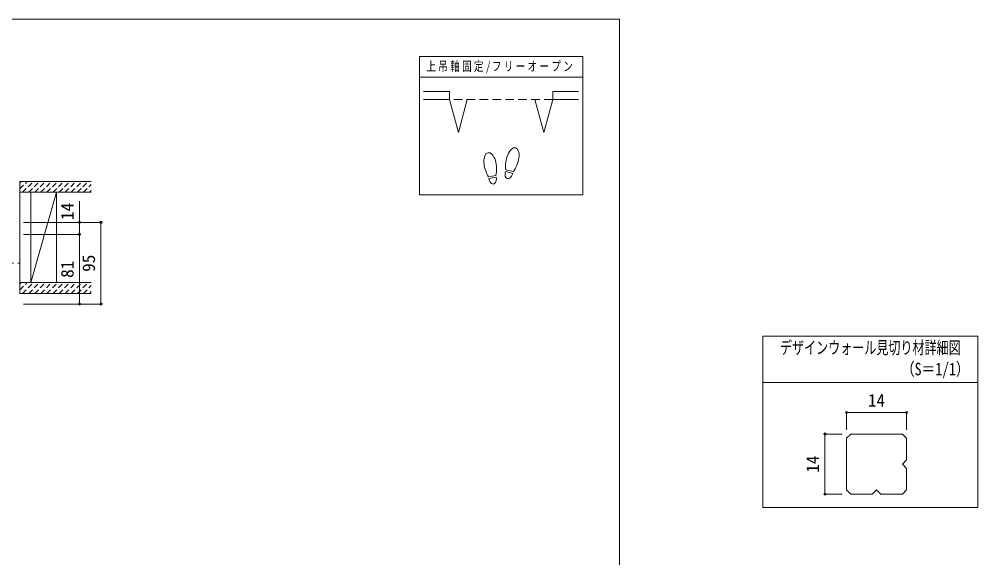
# Model space of a CAD drawing. Units: millimetres on the paper, with parts at other scales. Extents: x -197 to 281, y -138 to 137.
# Drawn here: x 58.2 to 281.1, y 11.8 to 137 of the extents above; entities that cross this region are included whole.
import ezdxf
from ezdxf.enums import TextEntityAlignment as Align

# ---------------------------------------------------------------- set-up
doc = ezdxf.new("R2010")
doc.units = ezdxf.units.MM
doc.header["$PDMODE"] = 32
doc.header["$PDSIZE"] = 0.5
for name, pattern in [('CHAIN1', [8, 5, -1, 1, -1]), ('DASHED1', [1.8, 1.2, -0.6]), ('DASHED2', [3, 2, -1])]:
    doc.linetypes.add(name, pattern=pattern)
for name, color, linetype, lineweight in [('0-0_補助線', 7, 'Continuous', 9), ('0-1_通り芯', 4, 'CHAIN1', 9), ('0-3_仕上げ', 2, 'Continuous', 9), ('0-8_戸当り', 3, 'Continuous', 9), ('0-A_文字', 7, 'Continuous', 9), ('0-B_寸法', 7, 'Continuous', 9), ('0-C_ハッチ', 4, 'DASHED1', 9), ('F-0_補助線', 7, 'Continuous', 9), ('F-4_枠', 3, 'Continuous', 9), ('F-B_寸法', 4, 'Continuous', 9)]:
    doc.layers.add(name, color=color, linetype=linetype, lineweight=lineweight)
doc.styles.add('ＭＳ ゴシック', font='')
doc.styles.get('ＭＳ ゴシック').set_extended_font_data('MS Gothic')

msp = doc.modelspace()

# ---------------------------------------------------------------- linework, layer by layer
at = {"layer": '0-0_補助線', "color": 3}
for p, q in [((231.117, 63.308), (281.117, 63.308)), ((231.117, 63.308), (231.117, 23.442)), ((231.117, 52.508), (281.117, 52.508)), ((281.117, 23.442), (231.117, 23.442))]:
    msp.add_line(p, q, dxfattribs=at)
at = {"layer": '0-1_通り芯'}
msp.add_line((-172.068, 80.25), (58.399, 80.25), dxfattribs=at)
at = {"layer": '0-3_仕上げ'}
for p, q in [((58.399, 96.75), (74.997, 96.75)), ((60.899, 75.75), (60.899, 96.75)), ((66.899, 75.75), (66.899, 96.75)), ((58.399, 75.75), (74.997, 75.75)), ((58.399, 73.25), (74.997, 73.25))]:
    msp.add_line(p, q, dxfattribs=at)
at = {"layer": '0-3_仕上げ', "color": 7}
msp.add_line((66.899, 96.75), (60.899, 75.75), dxfattribs=at)
at = {"layer": '0-3_仕上げ'}
msp.add_lwpolyline([(58.399, 73.25), (58.399, 99.25), (74.997, 99.25)], dxfattribs=at)
at = {"layer": '0-8_戸当り', "color": 2}
for p, q in [((158.266, 120.15), (152.266, 120.15)), ((158.266, 118.35), (152.266, 118.35)), ((158.266, 120.15), (158.266, 118.35)), ((160.337, 110.623), (158.266, 118.35)), ((160.337, 110.623), (162.408, 118.35)), ((178.125, 118.35), (180.196, 110.623)), ((182.266, 118.35), (180.196, 110.623)), ((182.266, 120.15), (182.266, 118.35)), ((182.266, 120.15), (188.266, 120.15)), ((182.266, 118.35), (188.266, 118.35))]:
    msp.add_line(p, q, dxfattribs=at)
at = {"layer": '0-8_戸当り', "color": 7, "linetype": 'DASHED2'}
msp.add_line((182.266, 118.35), (158.266, 118.35), dxfattribs=at)
at = {"layer": '0-8_戸当り'}
for p, q in [((169.071, 100.676), (167.342, 100.371)), ((172.965, 101.141), (171.269, 101.596)), ((173.074, 101.547), (171.378, 102.001)), ((169.144, 100.262), (167.415, 99.957))]:
    msp.add_line(p, q, dxfattribs=at)
for centre, major_axis, ratio, start_param, end_param in [((172.923, 104.376), (0.729, 2.72), 0.5, 4.3405914, 8.2257792), ((167.739, 103.175), (-0.489, 2.773), 0.5, 4.3405914, 8.2257792), ((172.902, 104.298), (0.883, 3.296), 0.4, 1.8506333, 2.4428768), ((172.902, 104.298), (0.883, 3.296), 0.4, 3.8403085, 4.432552), ((167.753, 103.096), (-0.593, 3.361), 0.4, 1.8506333, 2.4428768), ((167.753, 103.096), (-0.593, 3.361), 0.4, 3.8403085, 4.432552), ((172.117, 101.368), (0.379, 1.413), 0.6, 1.5707963, 4.712389), ((168.28, 100.11), (-0.254, 1.441), 0.6, 1.5707963, 4.712389)]:
    msp.add_ellipse(centre, major_axis=major_axis, ratio=ratio, start_param=start_param, end_param=end_param, dxfattribs=at)
at = {"layer": '0-A_文字', "color": 3}
for p, q in [((151.266, 128.333), (151.266, 96.133)), ((189.266, 128.333), (151.266, 128.333)), ((189.266, 123.533), (151.266, 123.533)), ((281.117, 23.442), (281.117, 63.308))]:
    msp.add_line(p, q, dxfattribs=at)
msp.add_lwpolyline([(189.266, 128.333), (189.266, 96.133), (151.266, 96.133)], dxfattribs=at)
at = {"layer": '0-B_寸法', "color": 4}
for p, q in [((72.242, 94.711), (72.242, 86.95)), ((72.242, 89.75), (59.238, 89.75)), ((77.242, 89.75), (72.242, 89.75)), ((77.242, 89.75), (77.242, 70.75)), ((72.242, 86.95), (59.238, 86.95)), ((72.242, 86.95), (72.242, 70.75)), ((72.242, 70.75), (59.238, 70.75)), ((77.242, 70.75), (72.242, 70.75))]:
    msp.add_line(p, q, dxfattribs=at)
at = {"layer": '0-B_寸法'}
for p in [(72.242, 89.75), (77.242, 89.75), (72.242, 86.95), (72.242, 70.75), (77.242, 70.75)]:
    msp.add_point(p, dxfattribs=at)
at = {"layer": '0-C_ハッチ'}
for p, q in [((58.399, 97.535), (60.113, 99.25)), ((58.399, 98.95), (58.699, 99.25)), ((59.027, 96.75), (61.527, 99.25)), ((60.442, 96.75), (62.942, 99.25)), ((61.856, 96.75), (64.356, 99.25)), ((63.27, 96.75), (65.77, 99.25)), ((64.684, 96.75), (67.184, 99.25)), ((66.098, 96.75), (68.598, 99.25)), ((67.513, 96.75), (70.013, 99.25)), ((68.927, 96.75), (71.427, 99.25)), ((70.341, 96.75), (72.841, 99.25)), ((71.755, 96.75), (74.255, 99.25)), ((73.17, 96.75), (74.997, 98.578)), ((74.584, 96.75), (74.997, 97.164)), ((58.399, 74.035), (60.113, 75.75)), ((58.399, 75.45), (58.699, 75.75)), ((59.027, 73.25), (61.527, 75.75)), ((60.442, 73.25), (62.942, 75.75)), ((61.856, 73.25), (64.356, 75.75)), ((63.27, 73.25), (65.77, 75.75)), ((64.684, 73.25), (67.184, 75.75)), ((66.098, 73.25), (68.598, 75.75)), ((67.513, 73.25), (70.013, 75.75)), ((68.927, 73.25), (71.427, 75.75)), ((70.341, 73.25), (72.841, 75.75)), ((71.755, 73.25), (74.255, 75.75)), ((73.17, 73.25), (74.997, 75.078)), ((74.584, 73.25), (74.997, 73.664))]:
    msp.add_line(p, q, dxfattribs=at)
at = {"layer": 'F-0_補助線', "color": 3, "lineweight": 18}
msp.add_lwpolyline([(-197.2, 137), (197.8, 137), (197.8, -138), (-197.2, -138)], close=True, dxfattribs=at)
at = {"layer": 'F-4_枠'}
for points in [[(251.566, 40.54), (250.566, 39.54), (250.566, 27.54)], [(263.566, 33.54), (264.566, 34.54), (264.566, 39.54), (263.566, 40.54), (251.566, 40.54)], [(257.566, 27.54), (258.566, 26.54), (263.566, 26.54), (264.566, 27.54), (264.566, 32.54), (263.566, 33.54)], [(250.566, 27.54), (251.566, 26.54), (256.566, 26.54), (257.566, 27.54)]]:
    msp.add_lwpolyline(points, dxfattribs=at)
at = {"layer": 'F-B_寸法'}
for p, q in [((250.566, 45.54), (264.566, 45.54)), ((250.566, 45.54), (250.566, 41.54)), ((264.566, 45.54), (264.566, 41.54)), ((245.566, 26.54), (245.566, 40.54)), ((245.566, 40.54), (249.566, 40.54)), ((245.566, 26.54), (249.566, 26.54))]:
    msp.add_line(p, q, dxfattribs=at)
at = {"layer": 'F-B_寸法', "color": 7}
for p in [(250.566, 45.54), (264.566, 45.54), (245.566, 40.54), (245.566, 26.54)]:
    msp.add_point(p, dxfattribs=at)

# ---------------------------------------------------------------- texts
at = {"layer": '0-0_補助線', "style": 'ＭＳ ゴシック'}
for s, width, p in [('デザインウォール見切り材詳細図', 0.7, (235.117, 58.281)), ('（S＝1/1）', 0.8, (263.233, 53.295))]:
    msp.add_text(s, height=2.933, dxfattribs=dict(at, width=width)).set_placement(p, align=Align.BOTTOM_LEFT)
at = {"layer": '0-A_文字', "insert": (152.891, 124.433), "char_height": 2.199, "attachment_point": 7, "style": 'ＭＳ ゴシック'}
msp.add_mtext('\\T1.23;\\W0.75;上吊軸固定/フリーオープン', dxfattribs=at)
at = {"layer": '0-B_寸法', "style": 'ＭＳ ゴシック'}
for s, p in [('14', (71.742, 90.305)), ('81', (71.742, 76.85)), ('95', (76.742, 78.25))]:
    msp.add_text(s, height=2.933, rotation=90, dxfattribs=at).set_placement(p, align=Align.BOTTOM_LEFT)
at = {"layer": 'F-B_寸法', "color": 7, "style": 'ＭＳ ゴシック'}
msp.add_text('14', height=2.933, dxfattribs=at).set_placement((255.566, 46.04), align=Align.BOTTOM_LEFT)
msp.add_text('14', height=2.933, rotation=90, dxfattribs=at).set_placement((245.066, 31.54), align=Align.BOTTOM_LEFT)

doc.saveas('drawing.dxf')
